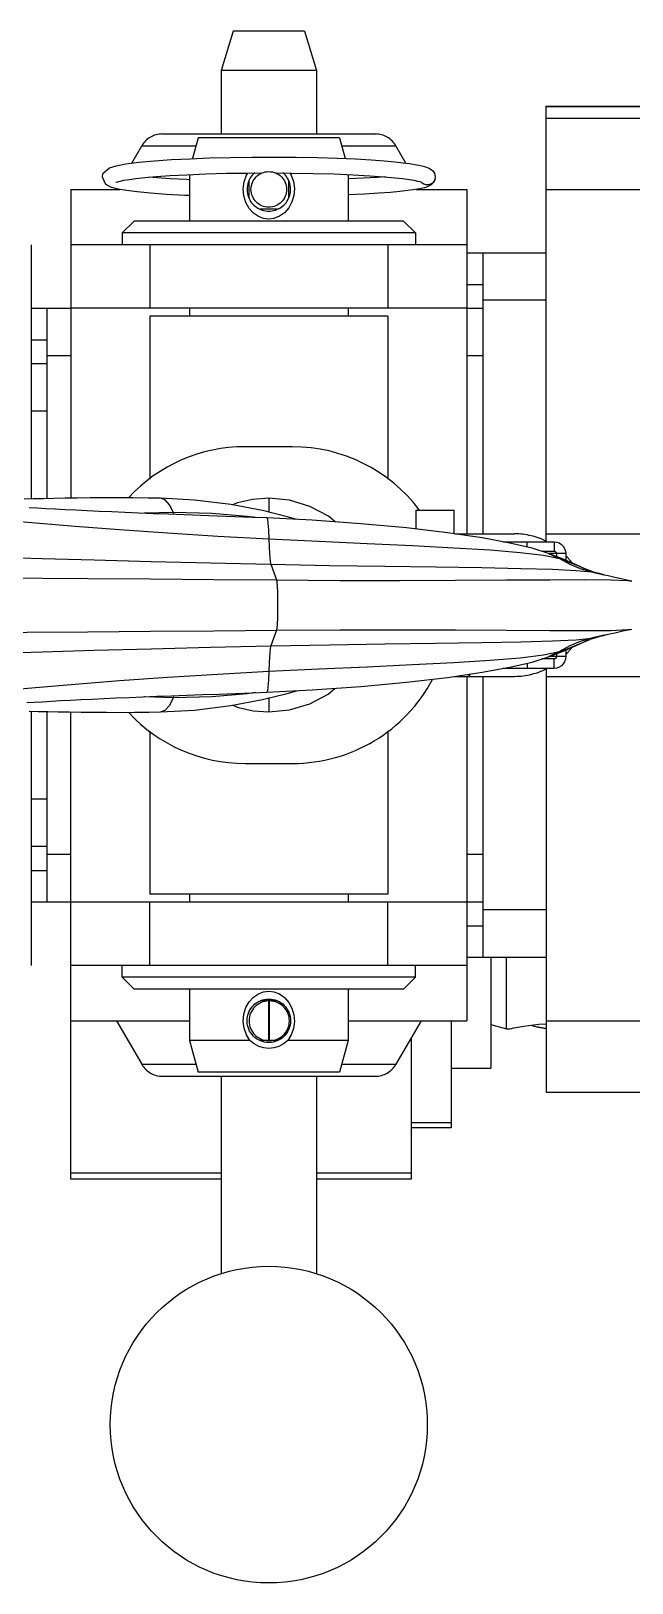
# Model space of a CAD drawing. Extents: x -1361 to 25435, y 363 to 30236.
# Drawn here: x 10013 to 10088.8, y 17331.2 to 17527.2 of the extents above; entities that cross this region are included whole.
import ezdxf

# ---------------------------------------------------------------- set-up
doc = ezdxf.new("R2010")
doc.units = 0
doc.header["$LTSCALE"] = 150
doc.linetypes.add('PHANTOM', pattern=[2.1, 1.25, -0.2, 0.125, -0.2, 0.125, -0.2])
doc.layers.get('0').update_dxf_attribs({"linetype": 'CONTINUOUS'})
doc.layers.add('S0PH1', color=1, linetype='PHANTOM')

# ---------------------------------------------------------------- blocks, each defined once
blk = doc.blocks.new('hiab2')
at = {"color": 0, "linetype": 'ByBlock'}
for p, q in [((-1396.2, 72.5), (-1397.7, 67.5)), ((-1387.2, 72.5), (-1396.2, 72.5)), ((-1387.2, 72.5), (-1385.7, 67.5)), ((-1385.7, 67.5), (-1397.7, 67.5)), ((-1397.7, 67.5), (-1397.7, 59.5)), ((-1385.7, 67.5), (-1385.7, 59.5)), ((-1356.7, 63), (-1291.7, 63)), ((-1356.7, 8.05), (-1356.7, 63)), ((-1356.7, 62.97), (-1291.7, 62.97)), ((-1356.7, 61.5), (-1286.7, 61.5)), ((-1405.14, 59.5), (-1378.26, 59.5)), ((-1400.63, 59), (-1401.33, 56.39)), ((-1382.77, 59), (-1400.63, 59)), ((-1382.77, 59), (-1382.07, 56.39)), ((-1409, 55.82), (-1407.74, 58)), ((-1407.74, 58), (-1400.9, 58)), ((-1382.5, 58), (-1375.66, 58)), ((-1374.41, 55.82), (-1375.66, 58)), ((-1412.7, 54.03), (-1412.69, 54.15)), ((-1401.7, 54.38), (-1401.7, 48.5)), ((-1394.2, 53.51), (-1394.23, 53.51)), ((-1394.2, 51.41), (-1394.2, 53.59)), ((-1389.2, 53.59), (-1389.2, 51.41)), ((-1381.7, 54.38), (-1381.7, 48.5)), ((-1370.7, 54.04), (-1370.74, 53.76)), ((-1416.7, 52.5), (-1410.49, 52.5)), ((-1416.7, 52.5), (-1416.7, 13.5)), ((-1410.91, 52.5), (-1410.87, 52.58)), ((-1394.2, 51.51), (-1394.24, 51.51)), ((-1389.08, 51.69), (-1389.2, 51.69)), ((-1373.1, 52.5), (-1366.7, 52.5)), ((-1372.49, 52.5), (-1372.55, 52.6)), ((-1366.7, 52.5), (-1366.7, 9)), ((-1356.7, 52.5), (-1286.7, 52.5)), ((-1390.61, 50), (-1392.79, 50)), ((-1408.7, 48.5), (-1410.2, 47)), ((-1374.7, 48.5), (-1408.7, 48.5)), ((-1374.7, 48.5), (-1373.2, 47)), ((-1421.7, 45.5), (-1421.7, 13.4)), ((-1366.7, 45.5), (-1416.7, 45.5)), ((-1373.2, 47), (-1410.2, 47)), ((-1410.2, 47), (-1410.2, 45.5)), ((-1406.7, 45.5), (-1406.7, 37.5)), ((-1376.7, 45.5), (-1376.7, 37.5)), ((-1373.2, 47), (-1373.2, 45.5)), ((-1366.7, 44.5), (-1356.7, 44.5)), ((-1364.7, 44.5), (-1364.7, 9)), ((-1366.7, 40.5), (-1364.7, 40.5)), ((-1421.7, 37.5), (-1416.7, 37.5)), ((-1419.7, 37.5), (-1419.7, 13.44)), ((-1366.7, 37.5), (-1416.7, 37.5)), ((-1401.7, 37.5), (-1401.7, 36.5)), ((-1381.7, 37.5), (-1381.7, 36.5)), ((-1366.7, 37.5), (-1364.7, 37.5)), ((-1356.7, 38.5), (-1364.7, 38.5)), ((-1376.7, 36.5), (-1406.7, 36.5)), ((-1406.7, 36.5), (-1406.7, 15.92)), ((-1376.7, 36.5), (-1376.7, 15.92)), ((-1421.7, 33.5), (-1419.7, 33.5)), ((-1416.7, 31.5), (-1419.7, 31.5)), ((-1364.7, 31.5), (-1366.7, 31.5)), ((-1421.7, 30.5), (-1419.7, 30.5)), ((-1419.7, 24.5), (-1421.7, 24.5)), ((-1388.7, 20), (-1394.7, 20)), ((-1391.7, 13.5), (-1391.7, 11.68)), ((-1373.1, 12), (-1368.3, 12)), ((-1373.1, 9.6), (-1373.1, 12)), ((-1368.3, 9), (-1368.3, 12)), ((-1403.68, 11.44), (-1403.72, 11.71)), ((-1388.18, 10.81), (-1389.38, 11.16)), ((-1368.27, 9), (-1360.7, 9)), ((-1362.13, 8), (-1355.69, 8)), ((-1359.09, 7.33), (-1359.09, 8)), ((-1356.7, 9), (-1286.7, 9)), ((-1355.69, 8), (-1355.69, 6.8)), ((-1357.26, 6.8), (-1355.69, 6.8)), ((-1357.04, 6.29), (-1355.04, 5.87)), ((-1356.4, 6.53), (-1356.39, 6.53)), ((-1354.57, 5.8), (-1356.4, 6.53)), ((-1356.39, 6.53), (-1355.04, 5.87)), ((-1354.24, 6.5), (-1356.33, 6.5)), ((-1355.4, 6.5), (-1355.4, 6.13)), ((-1354.24, 6.5), (-1354.24, 5.66)), ((-1391.44, 5.16), (-1390.73, 3.17)), ((-1352.83, 5.04), (-1351.7, 4.54)), ((-1352.4, 4.61), (-1350.98, 4.19)), ((-1351.58, 4.49), (-1351.83, 4.6)), ((-1351.82, 4.6), (-1351.7, 4.54)), ((-1351.17, 4.33), (-1351.58, 4.49)), ((-1351.13, 4.31), (-1351.17, 4.32)), ((-1350.98, 4.19), (-1350.15, 4.02)), ((-1350.98, 4.19), (-1349.41, 3.82)), ((-1349.97, 3.97), (-1350.08, 4)), ((-1349.84, 3.93), (-1349.97, 3.97)), ((-1349.72, 3.9), (-1349.84, 3.93)), ((-1349.59, 3.86), (-1349.72, 3.9)), ((-1349.56, 3.85), (-1349.59, 3.86)), ((-1349.55, 3.85), (-1349.56, 3.85)), ((-1349.54, 3.85), (-1349.55, 3.85)), ((-1349.53, 3.84), (-1349.54, 3.85)), ((-1349.52, 3.84), (-1349.53, 3.84)), ((-1349.5, 3.84), (-1349.52, 3.84)), ((-1349.48, 3.83), (-1349.5, 3.84)), ((-1349.45, 3.82), (-1349.48, 3.83)), ((-1349.41, 3.82), (-1349.45, 3.82)), ((-1349.36, 3.8), (-1349.41, 3.82)), ((-1390.73, -3.17), (-1391.44, -5.16)), ((-1349.41, -3.81), (-1350.98, -4.19)), ((-1349.87, -3.94), (-1349.74, -3.9)), ((-1349.74, -3.9), (-1349.57, -3.86)), ((-1349.57, -3.86), (-1349.56, -3.85)), ((-1349.56, -3.85), (-1349.55, -3.85)), ((-1349.55, -3.85), (-1349.54, -3.85)), ((-1349.54, -3.85), (-1349.53, -3.84)), ((-1349.53, -3.84), (-1349.51, -3.84)), ((-1349.51, -3.84), (-1349.5, -3.84)), ((-1349.5, -3.84), (-1349.47, -3.83)), ((-1349.47, -3.83), (-1349.44, -3.82)), ((-1349.44, -3.82), (-1349.41, -3.81)), ((-1349.36, -3.8), (-1349.41, -3.81)), ((-1357.04, -6.29), (-1355.04, -5.87)), ((-1356.4, -6.53), (-1354.57, -5.8)), ((-1355.04, -5.87), (-1356.39, -6.53)), ((-1354.24, -5.66), (-1354.24, -6.5)), ((-1352.83, -5.04), (-1351.7, -4.54)), ((-1350.98, -4.19), (-1352.4, -4.6)), ((-1351.83, -4.6), (-1351.58, -4.49)), ((-1351.7, -4.54), (-1351.82, -4.6)), ((-1351.76, -4.56), (-1351.49, -4.46)), ((-1351.56, -4.47), (-1351.65, -4.52)), ((-1351.49, -4.46), (-1351.19, -4.34)), ((-1350.98, -4.19), (-1350.15, -4.02)), ((-1350.21, -4.03), (-1350, -3.98)), ((-1350, -3.98), (-1349.87, -3.94)), ((-1359.09, -7.33), (-1359.09, -8)), ((-1355.69, -6.8), (-1357.26, -6.8)), ((-1356.39, -6.53), (-1356.4, -6.53)), ((-1354.24, -6.5), (-1356.33, -6.5)), ((-1355.69, -8), (-1355.69, -6.8)), ((-1355.4, -6.13), (-1355.4, -6.5)), ((-1368.28, -9), (-1366.7, -9)), ((-1366.7, -9), (-1366.7, -52.5)), ((-1366.69, -9), (-1360.7, -9)), ((-1364.7, -9), (-1364.7, -44.5)), ((-1355.69, -8), (-1362.13, -8)), ((-1356.7, -8.05), (-1356.7, -61.5)), ((-1356.7, -9), (-1286.7, -9)), ((-1403.72, -11.71), (-1403.68, -11.44)), ((-1391.7, -11.68), (-1391.7, -13.5)), ((-1421.7, -13.4), (-1421.7, -45.5)), ((-1419.7, -13.44), (-1419.7, -37.5)), ((-1416.7, -72.5), (-1416.7, -13.5)), ((-1406.7, -15.92), (-1406.7, -36.5)), ((-1376.7, -15.92), (-1376.7, -36.5)), ((-1394.7, -20), (-1388.7, -20)), ((-1419.7, -24.5), (-1421.7, -24.5)), ((-1419.7, -30.5), (-1421.7, -30.5)), ((-1416.7, -31.5), (-1419.7, -31.5)), ((-1364.7, -31.5), (-1366.7, -31.5)), ((-1421.7, -33.5), (-1419.7, -33.5)), ((-1376.7, -36.5), (-1406.7, -36.5)), ((-1401.7, -36.5), (-1401.7, -37.5)), ((-1381.7, -36.5), (-1381.7, -37.5)), ((-1416.7, -37.5), (-1421.7, -37.5)), ((-1366.7, -37.5), (-1416.7, -37.5)), ((-1406.7, -45.5), (-1406.7, -37.5)), ((-1376.7, -45.5), (-1376.7, -37.5)), ((-1364.7, -37.5), (-1366.7, -37.5)), ((-1356.7, -38.5), (-1364.7, -38.5)), ((-1366.7, -40.5), (-1364.7, -40.5)), ((-1356.7, -44.5), (-1366.7, -44.5)), ((-1363.7, -44.5), (-1363.7, -58.5)), ((-1361.7, -53.5), (-1361.7, -44.5)), ((-1366.7, -45.5), (-1416.7, -45.5)), ((-1410.2, -47), (-1410.2, -45.5)), ((-1373.2, -47), (-1410.2, -47)), ((-1408.7, -48.5), (-1410.2, -47)), ((-1374.7, -48.5), (-1373.2, -47)), ((-1373.2, -47), (-1373.2, -45.5)), ((-1374.7, -48.5), (-1408.7, -48.5)), ((-1401.7, -48.5), (-1401.7, -55)), ((-1381.7, -48.5), (-1381.7, -55)), ((-1390.61, -50), (-1392.79, -50)), ((-1391.7, -55), (-1391.7, -50)), ((-1391.6, -55), (-1391.6, -50)), ((-1416.7, -52.5), (-1401.7, -52.5)), ((-1410.91, -52.5), (-1407.74, -58)), ((-1381.7, -52.5), (-1366.7, -52.5)), ((-1372.49, -52.5), (-1375.66, -58)), ((-1368.7, -52.5), (-1368.7, -66)), ((-1357.65, -52.93), (-1356.7, -52.89)), ((-1356.7, -52.5), (-1286.7, -52.5)), ((-1373.7, -72.5), (-1373.7, -54.6)), ((-1363.7, -52.96), (-1361.7, -53.5)), ((-1361.7, -53.5), (-1361.25, -53.5)), ((-1361.25, -53.5), (-1360.78, -53.4)), ((-1360.78, -53.4), (-1359.51, -53.16)), ((-1359.51, -53.16), (-1357.65, -52.93)), ((-1394.09, -55), (-1401.7, -55)), ((-1401.7, -55), (-1400.63, -59)), ((-1390.61, -55), (-1392.79, -55)), ((-1381.7, -55), (-1389.31, -55)), ((-1381.7, -55), (-1382.77, -59)), ((-1407.74, -58), (-1400.9, -58)), ((-1382.5, -58), (-1375.66, -58)), ((-1368.7, -58.5), (-1363.7, -58.5)), ((-1405.14, -59.5), (-1378.26, -59.5)), ((-1382.77, -59), (-1400.63, -59)), ((-1397.7, -59.5), (-1397.7, -84.45)), ((-1385.7, -59.5), (-1385.7, -84.45)), ((-1356.7, -61.5), (-1286.7, -61.5)), ((-1368.7, -65.4), (-1373.7, -65.4)), ((-1368.7, -66), (-1373.7, -66)), ((-1397.7, -71.74), (-1416.7, -71.74)), ((-1397.7, -72.5), (-1416.7, -72.5)), ((-1373.7, -71.74), (-1385.7, -71.74)), ((-1373.7, -72.5), (-1385.7, -72.5))]:
    blk.add_line(p, q, dxfattribs=at)
for points in [[(-1412.69, 54.15), (-1412.59, 54.53), (-1411.81, 55.22), (-1410.96, 55.49), (-1409.73, 55.72), (-1408.1, 55.93), (-1406.14, 56.11), (-1403.96, 56.26), (-1401.63, 56.38), (-1399.17, 56.47), (-1396.56, 56.54), (-1393.83, 56.58), (-1391.04, 56.59), (-1388.27, 56.56), (-1385.58, 56.51), (-1383.05, 56.43), (-1380.77, 56.34), (-1378.79, 56.22), (-1377.13, 56.1), (-1375.8, 55.98), (-1374.75, 55.87), (-1373.93, 55.76), (-1373.29, 55.66), (-1372.79, 55.57), (-1372.39, 55.48), (-1372.08, 55.4), (-1371.82, 55.31), (-1371.6, 55.23), (-1371.41, 55.13), (-1371.22, 55.01), (-1371.02, 54.83), (-1370.81, 54.53), (-1370.7, 54.04)], [(-1401.7, 51.71), (-1402.31, 51.73), (-1404.62, 51.86), (-1406.64, 52.01), (-1408.33, 52.18), (-1409.67, 52.35), (-1410.73, 52.54), (-1411.55, 52.76), (-1412.25, 53.13), (-1412.7, 54.03)], [(-1411.02, 53.39), (-1411.02, 53.38), (-1410.96, 53.41), (-1410.77, 53.47), (-1410.45, 53.56), (-1409.98, 53.65), (-1409.33, 53.76), (-1408.47, 53.88), (-1407.35, 54), (-1405.92, 54.12), (-1404.15, 54.25), (-1402.03, 54.36), (-1399.64, 54.46), (-1397.06, 54.53), (-1394.36, 54.57), (-1392.55, 54.58)], [(-1401.7, 53.71), (-1402.1, 53.73), (-1404.1, 53.83), (-1405.79, 53.95), (-1406.85, 54.04)], [(-1391.7, 48.75), (-1392.36, 48.83), (-1393.02, 49.08), (-1393.63, 49.5), (-1394.16, 50.09), (-1394.58, 50.83), (-1394.84, 51.68), (-1394.92, 52.57), (-1394.81, 53.45), (-1394.53, 54.28), (-1394.35, 54.57)], [(-1389.05, 54.57), (-1388.88, 54.29), (-1388.59, 53.48), (-1388.48, 52.61), (-1388.55, 51.75), (-1388.79, 50.91), (-1389.19, 50.17), (-1389.71, 49.56), (-1390.36, 49.1), (-1391.05, 48.83), (-1391.7, 48.75)], [(-1390.85, 54.58), (-1388.83, 54.57), (-1386.09, 54.52), (-1383.47, 54.45), (-1381.07, 54.35), (-1378.95, 54.23), (-1377.2, 54.1), (-1375.82, 53.98), (-1374.77, 53.86), (-1373.98, 53.75), (-1373.39, 53.65), (-1372.95, 53.56), (-1372.65, 53.48), (-1372.45, 53.41)], [(-1376.98, 54.08), (-1377.97, 54.01), (-1379.8, 53.91), (-1381.7, 53.83)], [(-1370.7, 54.04), (-1370.76, 53.67), (-1370.93, 53.36), (-1371.14, 53.15), (-1371.34, 53), (-1371.56, 52.89), (-1371.82, 52.8), (-1372.11, 52.71), (-1372.48, 52.62), (-1372.93, 52.53), (-1373.5, 52.44), (-1374.22, 52.34), (-1375.15, 52.23), (-1376.34, 52.12), (-1377.82, 52.02), (-1379.63, 51.91), (-1381.7, 51.82)], [(-1370.74, 53.76), (-1370.86, 53.5), (-1371.05, 53.29), (-1371.28, 53.14), (-1371.56, 53.06), (-1371.84, 53.06), (-1372.12, 53.14), (-1372.35, 53.29), (-1372.47, 53.42)], [(-1405.35, 13.5), (-1406.92, 13.52), (-1408.85, 13.54), (-1410.72, 13.55), (-1412.52, 13.54), (-1414.24, 13.53), (-1415.87, 13.51), (-1417.4, 13.49), (-1418.84, 13.46), (-1420.18, 13.43), (-1421.42, 13.41), (-1422.56, 13.38)], [(-1398.23, 11.24), (-1402.4, 11.4), (-1404.38, 11.47), (-1406.29, 11.54), (-1408.11, 11.61), (-1409.86, 11.69), (-1411.53, 11.76), (-1413.12, 11.83), (-1414.62, 11.9), (-1416.05, 11.97), (-1417.39, 12.04), (-1418.65, 12.11), (-1419.82, 12.17), (-1420.91, 12.24), (-1421.92, 12.3)], [(-1389.38, 11.16), (-1392.5, 11.94), (-1396.51, 12.7), (-1401.09, 13.27), (-1405.35, 13.5)], [(-1403.72, 11.71), (-1404.22, 12.68), (-1404.78, 13.29), (-1405.35, 13.5)], [(-1391.7, 13.5), (-1393.76, 13.34), (-1395.66, 12.91), (-1396.29, 12.66)], [(-1383.33, 10.51), (-1384.19, 11.22), (-1386.53, 12.47), (-1389.07, 13.24), (-1391.7, 13.5)], [(-1433.51, 11.65), (-1432.99, 11.57), (-1431.45, 11.39), (-1428.91, 11.12), (-1425.45, 10.78), (-1421.16, 10.39), (-1416.14, 9.97), (-1410.53, 9.54), (-1404.48, 9.11), (-1398.15, 8.72), (-1391.7, 8.36)], [(-1403.72, 11.71), (-1407.33, 11.6), (-1407.43, 11.59)], [(-1393.38, 11.06), (-1394.43, 11.2), (-1398.89, 11.57), (-1403.72, 11.71)], [(-1391.95, 11), (-1393.82, 11.07), (-1396.05, 11.16), (-1398.23, 11.24)], [(-1356.39, 6.53), (-1358.49, 7.19), (-1361.28, 7.84), (-1364.8, 8.49), (-1369.16, 9.13), (-1374.33, 9.74), (-1380.11, 10.28), (-1386.24, 10.71), (-1391.95, 11)], [(-1391.95, 11), (-1391.88, 10.85), (-1391.81, 10.34), (-1391.75, 9.49), (-1391.7, 8.36)], [(-1391.7, 8.36), (-1385.39, 8.06), (-1379.29, 7.79), (-1373.56, 7.52), (-1368.35, 7.25), (-1363.78, 6.96), (-1359.98, 6.65), (-1357.04, 6.29)], [(-1391.7, 8.36), (-1391.65, 7.27), (-1391.61, 6.56), (-1391.57, 5.99), (-1391.51, 5.5), (-1391.44, 5.16)], [(-1355.69, 8), (-1355.37, 7.96), (-1355.06, 7.85), (-1354.78, 7.67), (-1354.55, 7.44), (-1354.38, 7.15), (-1354.27, 6.83), (-1354.24, 6.5)], [(-1443.05, 6.89), (-1441.58, 6.74), (-1439.13, 6.59), (-1435.76, 6.42), (-1431.38, 6.25), (-1426.18, 6.07), (-1420.28, 5.89), (-1413.74, 5.7), (-1406.56, 5.51), (-1399.08, 5.33), (-1391.44, 5.16)], [(-1355.69, 6.8), (-1355.63, 6.79), (-1355.57, 6.77), (-1355.51, 6.73), (-1355.46, 6.69), (-1355.43, 6.63), (-1355.41, 6.57), (-1355.4, 6.5)], [(-1391.44, 5.16), (-1384.04, 5.02), (-1377.06, 4.91), (-1370.61, 4.82), (-1364.84, 4.73), (-1359.91, 4.64), (-1355.9, 4.52), (-1352.9, 4.37), (-1350.98, 4.19)], [(-1355.04, 5.87), (-1353.91, 5.48), (-1352.83, 5.04)], [(-1355.04, 5.87), (-1353.72, 5.15), (-1352.4, 4.61)], [(-1351.82, 4.6), (-1353.01, 5.13), (-1354.57, 5.8)], [(-1350.08, 4), (-1350.21, 4.03), (-1350.4, 4.08), (-1350.97, 4.26), (-1351.13, 4.31)], [(-1455.52, 3.87), (-1454.95, 3.81), (-1453.22, 3.75), (-1450.37, 3.7), (-1446.48, 3.65), (-1441.57, 3.6), (-1435.8, 3.54), (-1429.29, 3.49), (-1414.55, 3.37)], [(-1414.55, 3.37), (-1406.64, 3.31), (-1398.64, 3.24), (-1390.73, 3.17)], [(-1390.73, 3.17), (-1382.75, 3.12), (-1375.15, 3.11), (-1368.16, 3.14), (-1361.7, 3.18), (-1356.23, 3.21), (-1351.87, 3.23), (-1348.52, 3.19), (-1346.46, 3.1), (-1345.88, 3.02)], [(-1390.73, 3.17), (-1390.69, 2.88), (-1390.65, 2.35), (-1390.62, 1.64), (-1390.6, 0.85), (-1390.59, 0), (-1390.6, -0.85), (-1390.62, -1.64), (-1390.65, -2.35), (-1390.69, -2.88), (-1390.73, -3.17)], [(-1345.88, 3.02), (-1347.01, 3.27), (-1348.03, 3.5), (-1348.89, 3.69), (-1349.36, 3.8)], [(-1455.52, -3.87), (-1454.95, -3.81), (-1453.22, -3.75), (-1450.37, -3.7), (-1446.48, -3.65), (-1441.57, -3.6), (-1435.8, -3.54), (-1429.29, -3.49), (-1422.2, -3.43), (-1414.55, -3.37), (-1406.64, -3.31), (-1398.64, -3.24), (-1390.73, -3.17)], [(-1390.73, -3.17), (-1382.75, -3.12), (-1375.15, -3.11), (-1368.16, -3.14), (-1361.7, -3.18), (-1356.23, -3.21), (-1351.87, -3.23), (-1348.52, -3.19), (-1346.46, -3.1), (-1345.88, -3.02)], [(-1349.36, -3.8), (-1348.89, -3.69), (-1348.03, -3.5), (-1347.01, -3.27), (-1345.88, -3.02)], [(-1443.05, -6.89), (-1441.58, -6.74), (-1439.13, -6.59), (-1435.76, -6.42), (-1431.38, -6.25), (-1426.18, -6.07), (-1420.28, -5.89), (-1413.74, -5.7), (-1406.56, -5.51), (-1399.08, -5.33), (-1391.44, -5.16)], [(-1391.44, -5.16), (-1391.51, -5.5), (-1391.57, -5.99), (-1391.61, -6.56), (-1391.65, -7.28), (-1391.7, -8.36)], [(-1391.44, -5.16), (-1384.04, -5.02), (-1377.06, -4.91), (-1370.61, -4.82), (-1364.84, -4.73), (-1359.91, -4.64), (-1355.9, -4.52), (-1352.9, -4.37), (-1350.98, -4.19)], [(-1352.4, -4.6), (-1353.71, -5.15), (-1355.04, -5.87)], [(-1355.04, -5.87), (-1353.91, -5.48), (-1352.83, -5.04)], [(-1354.57, -5.8), (-1353.01, -5.13), (-1351.82, -4.6)], [(-1351.12, -4.31), (-1351.16, -4.32), (-1351.15, -4.32), (-1350.98, -4.26), (-1350.4, -4.09), (-1350.21, -4.03)], [(-1391.95, -11), (-1386.24, -10.71), (-1380.11, -10.28), (-1374.33, -9.74), (-1369.16, -9.13), (-1364.8, -8.49), (-1361.28, -7.84), (-1358.49, -7.19), (-1356.39, -6.53)], [(-1391.7, -8.36), (-1385.39, -8.06), (-1379.29, -7.79), (-1373.56, -7.52), (-1368.35, -7.25), (-1363.78, -6.96), (-1359.98, -6.65), (-1357.04, -6.29)], [(-1354.24, -6.5), (-1354.27, -6.83), (-1354.38, -7.15), (-1354.55, -7.44), (-1354.78, -7.67), (-1355.06, -7.85), (-1355.37, -7.96), (-1355.69, -8)], [(-1355.4, -6.5), (-1355.41, -6.57), (-1355.43, -6.63), (-1355.46, -6.69), (-1355.51, -6.73), (-1355.57, -6.77), (-1355.63, -6.79), (-1355.69, -6.8)], [(-1433.51, -11.65), (-1432.99, -11.57), (-1431.45, -11.39), (-1428.91, -11.12), (-1425.45, -10.78), (-1421.16, -10.39), (-1416.14, -9.97), (-1410.53, -9.54), (-1404.48, -9.11), (-1398.15, -8.72), (-1391.7, -8.36)], [(-1391.7, -8.36), (-1391.75, -9.49), (-1391.81, -10.34), (-1391.88, -10.85), (-1391.95, -11)], [(-1421.94, -13.39), (-1420.81, -13.42), (-1419.59, -13.45), (-1418.27, -13.47), (-1416.87, -13.5), (-1415.39, -13.52), (-1413.82, -13.53), (-1412.17, -13.54), (-1410.45, -13.55), (-1408.66, -13.54), (-1406.82, -13.52), (-1405.35, -13.5)], [(-1422.24, -12.32), (-1421.29, -12.26), (-1420.27, -12.2), (-1419.17, -12.14), (-1417.99, -12.07), (-1416.74, -12), (-1415.41, -11.94), (-1414, -11.87), (-1412.52, -11.8), (-1410.96, -11.73), (-1409.32, -11.66), (-1407.61, -11.59), (-1405.82, -11.52), (-1403.97, -11.45)], [(-1403.72, -11.71), (-1407.33, -11.6), (-1407.44, -11.59)], [(-1405.35, -13.5), (-1404.78, -13.29), (-1404.22, -12.68), (-1403.72, -11.71)], [(-1403.97, -11.45), (-1400.05, -11.31), (-1398, -11.23), (-1395.89, -11.15), (-1393.74, -11.07), (-1391.95, -11)], [(-1393.38, -11.06), (-1394.43, -11.2), (-1398.89, -11.57), (-1403.72, -11.71)], [(-1392.5, -11.94), (-1389.38, -11.16), (-1388.18, -10.81)], [(-1391.7, -13.5), (-1389.08, -13.24), (-1386.54, -12.48), (-1384.2, -11.23), (-1383.33, -10.51)], [(-1405.35, -13.5), (-1401.09, -13.27), (-1396.51, -12.7), (-1392.5, -11.94)], [(-1396.29, -12.66), (-1395.54, -12.94), (-1393.69, -13.35), (-1391.7, -13.5)], [(-1394.09, -55), (-1394.53, -54.28), (-1394.81, -53.45), (-1394.92, -52.57), (-1394.84, -51.68), (-1394.58, -50.83), (-1394.16, -50.09), (-1393.63, -49.5), (-1393.02, -49.08), (-1392.36, -48.83), (-1391.7, -48.75)], [(-1391.7, -48.75), (-1391.05, -48.83), (-1390.36, -49.1), (-1389.71, -49.56), (-1389.19, -50.17), (-1388.79, -50.91), (-1388.55, -51.75), (-1388.48, -52.61), (-1388.59, -53.48), (-1388.88, -54.29), (-1389.31, -55)], [(-1391.7, -55.99), (-1392.33, -55.93), (-1392.96, -55.73), (-1393.56, -55.42), (-1394.09, -55)], [(-1389.31, -55), (-1389.84, -55.42), (-1390.44, -55.74), (-1391.07, -55.93), (-1391.7, -55.99)]]:
    blk.add_lwpolyline(points, dxfattribs=at)
for centre, radius in [((-1391.7, 52.5), 2.25), ((-1391.7, -52.5), 2.75), ((-1391.7, -103.5), 20)]:
    blk.add_circle(centre, radius, dxfattribs=at)
for centre, radius, start, end in [((-1405.14, 56.5), 3, 90, 150), ((-1378.26, 56.5), 3, 30, 90), ((-1391.7, 52.5), 2.75, 130.4085, 49.5784), ((-1394.7, 0), 20, 90, 137.2224), ((-1388.7, 0), 20, 37.0077, 90), ((-1360.7, 0), 9, 62.9908, 90), ((-1360.7, 0), 9, 36.6135, 44.0199), ((-1360.7, 0), 9, 315.9801, 323.3865), ((-1388.7, 0), 20, 270, 332.0308), ((-1366.7, -8.5), 0.5, 270, 335.9627), ((-1360.7, 0), 9, 270, 298.0936), ((-1394.7, 0), 20, 222.7771, 270), ((-1391.7, -52.5), 2.5, 90, 270), ((-1391.6, -52.5), 2.5, 270, 90), ((-1355.7, -43.8), 9.7, 252.6756, 264.0772), ((-1405.14, -56.5), 3, 210, 270), ((-1378.26, -56.5), 3, 270, 330)]:
    blk.add_arc(centre, radius, start, end, dxfattribs=at)

msp = doc.modelspace()

# ---------------------------------------------------------------- block references
at = {"layer": 'S0PH1'}
msp.add_blockref('hiab2', (11434.697, 17454.679), dxfattribs=at)

doc.saveas('drawing.dxf')
